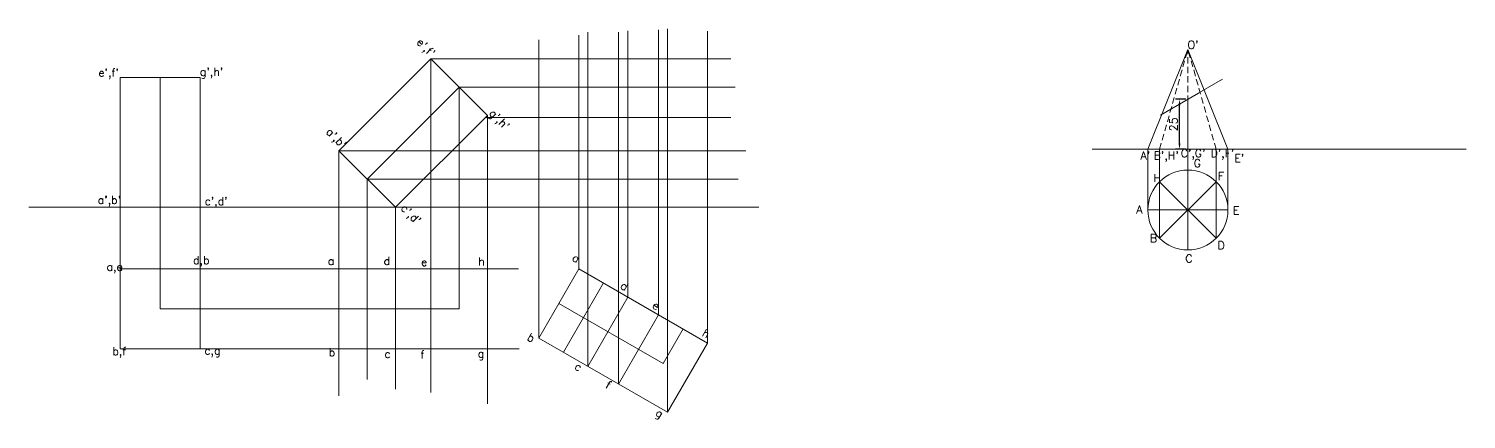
# Model space of a CAD drawing. Header units: millimetres. Extents: x -9631 to 7217, y -631 to 1394.
# Drawn here: x 6498 to 7217, y -367 to -171 of the extents above; entities that cross this region are included whole.
import ezdxf

# ---------------------------------------------------------------- set-up
doc = ezdxf.new("R2010")
doc.units = ezdxf.units.MM
doc.header["$PDMODE"] = 35
doc.header["$PDSIZE"] = 2
doc.linetypes.add('HIDDEN2', pattern=[4.7625, 3.175, -1.5875])
doc.layers.get('0').update_dxf_attribs({"lineweight": 15})
doc.layers.add('Annotations', color=7, linetype='Continuous', lineweight=30)
doc.styles.get("Standard").update_dxf_attribs({"font": 'simplex8.shx'})
doc.dimstyles.new('ISO-25', dxfattribs={"dimtxt": 4, "dimasz": 3, "dimexe": 2, "dimexo": 1, "dimgap": 1, "dimtad": 1, "dimrnd": 0.05, "dimtxsty": 'Standard', "dimcen": 2.5, "dimadec": 0, "dimazin": 0, "dimtfac": 1, "dimtmove": 0, "dimatfit": 3, "dimfxl": 1, "dimarcsym": 0})

# ---------------------------------------------------------------- blocks, each defined once
blk = doc.blocks.new('*D197')
at = {"layer": 'Annotations', "color": 0, "lineweight": -2, "transparency": 16777216}
for p, q in [((7076.6, -206.63), (7071.41, -206.63)), ((7073.41, -228.63), (7073.41, -209.63)), ((7076.6, -231.63), (7071.41, -231.63))]:
    blk.add_line(p, q, dxfattribs=at)
at = {"layer": 'Annotations', "color": 0, "lineweight": 13, "transparency": 16777216}
for points in [[(7072.91, -209.63), (7073.91, -209.63), (7073.41, -206.63)], [(7072.91, -228.63), (7073.91, -228.63), (7073.41, -231.63)]]:
    blk.add_solid(points, dxfattribs=at)
at = {"layer": 'Defpoints', "color": 0, "lineweight": 13, "transparency": 16777216}
for p in [(7073.41, -206.63), (7077.6, -206.63), (7077.6, -231.63)]:
    blk.add_point(p, dxfattribs=at)
at = {"layer": 'Annotations', "color": 0, "lineweight": 13, "transparency": 16777216, "insert": (7070.41, -219.13), "char_height": 4, "attachment_point": 5, "rotation": 90}
blk.add_mtext('25', dxfattribs=at)

msp = doc.modelspace()

# ---------------------------------------------------------------- linework, layer by layer
at = {"layer": 'Annotations', "lineweight": 13}
for p, q in [((6797.73, -305.622), (6797.73, -172.361)), ((6813.039, -314.461), (6813.039, -171.788)), ((6817.534, -363.244), (6817.534, -171.292)), ((6753.235, -326.121), (6753.235, -176.776)), ((6773.235, -291.48), (6773.235, -174.551)), ((6777.73, -340.263), (6777.73, -173.091)), ((6793.039, -349.102), (6793.039, -172.944)), ((6837.534, -328.603), (6837.534, -172.521)), ((6653.305, -232.366), (6699.267, -186.404)), ((6699.267, -186.404), (6727.551, -214.689)), ((6699.267, -186.404), (6699.267, -353.389)), ((6699.267, -186.404), (6849.173, -186.404)), ((7057.598, -231.625), (7077.598, -181.625)), ((7097.598, -231.625), (7077.598, -181.625)), ((7077.598, -181.625), (7097.598, -231.625)), ((6544.004, -260.65), (6544.004, -195.65)), ((6544.004, -195.65), (6584.004, -195.65)), ((6564.004, -195.65), (6564.004, -311.48)), ((6564.004, -260.65), (6564.004, -195.65)), ((6564.004, -260.65), (6564.004, -195.65)), ((6584.004, -260.65), (6584.004, -195.65)), ((6667.447, -246.508), (6713.409, -200.546)), ((6713.409, -311.48), (6713.409, -200.546)), ((6713.409, -200.546), (6851.295, -200.546)), ((7077.598, -206.625), (7094.919, -196.625)), ((7082.965, -203.526), (7063.858, -214.558)), ((7077.598, -231.625), (7077.598, -206.625)), ((6681.589, -260.65), (6727.551, -214.689)), ((6727.551, -214.689), (6727.551, -359.105)), ((6726.538, -215.701), (6849.173, -215.701)), ((6797.73, -215.701), (6836.902, -215.701)), ((6653.305, -232.366), (6681.589, -260.65)), ((6653.305, -232.366), (6653.305, -339.881)), ((6653.305, -232.366), (6856.6, -232.366)), ((6773.235, -232.366), (6813.039, -232.366)), ((7029.72, -231.625), (7216.723, -231.625)), ((7057.598, -262.001), (7057.598, -231.625)), ((7063.456, -276.143), (7063.456, -231.625)), ((7077.598, -242.001), (7077.598, -231.625)), ((7091.74, -276.143), (7091.74, -231.625)), ((7097.598, -262.001), (7097.598, -231.625)), ((7077.598, -282.001), (7077.598, -242.001)), ((6667.447, -246.508), (6667.447, -346.792)), ((6667.447, -246.508), (6852.887, -246.508)), ((7063.456, -247.859), (7091.74, -276.143)), ((7063.456, -276.143), (7091.74, -247.859)), ((6498.301, -260.65), (6793.091, -260.65)), ((6544.004, -291.48), (6544.004, -260.65)), ((6544.004, -260.65), (6584.004, -260.65)), ((6584.004, -291.48), (6584.004, -260.65)), ((6681.589, -260.65), (6681.589, -351.62)), ((6681.589, -260.65), (6849.704, -260.65)), ((6777.73, -260.65), (6817.534, -260.65)), ((6793.091, -260.65), (6863.103, -260.65)), ((7057.598, -262.001), (7097.598, -262.001)), ((6544.004, -291.48), (6743.045, -291.48)), ((6653.305, -291.48), (6727.551, -291.48)), ((6653.305, -331.48), (6653.305, -291.48)), ((6653.305, -291.48), (6667.447, -291.48)), ((6667.447, -291.48), (6667.447, -331.48)), ((6681.589, -331.48), (6681.589, -291.48)), ((6681.589, -291.48), (6699.267, -291.48)), ((6681.589, -291.48), (6699.267, -291.48)), ((6681.589, -291.48), (6699.267, -291.48)), ((6699.267, -291.48), (6681.589, -291.48)), ((6681.589, -291.48), (6689.295, -291.48)), ((6699.267, -291.48), (6689.295, -291.48)), ((6699.267, -291.48), (6690.428, -291.48)), ((6699.267, -291.48), (6699.267, -331.48)), ((6713.409, -311.48), (6713.409, -291.48)), ((6727.551, -291.48), (6727.551, -331.48)), ((6753.235, -326.121), (6773.235, -291.48)), ((6773.235, -291.48), (6837.534, -328.603)), ((6773.235, -291.48), (6785.483, -298.551)), ((6785.483, -298.551), (6765.483, -333.192)), ((6763.235, -308.801), (6815.287, -338.853)), ((6777.73, -340.263), (6797.73, -305.622)), ((6797.73, -305.622), (6813.039, -314.461)), ((6813.039, -314.461), (6797.73, -305.622)), ((6564.004, -311.48), (6584.004, -311.48)), ((6584.004, -311.48), (6713.409, -311.48)), ((6653.305, -311.48), (6713.409, -311.48)), ((6813.039, -314.461), (6793.039, -349.102)), ((6815.287, -338.853), (6825.287, -321.532)), ((6817.534, -363.244), (6753.235, -326.121)), ((6837.534, -328.603), (6817.534, -363.244)), ((6544.004, -331.48), (6743.422, -331.48)), ((6727.551, -331.48), (6653.305, -331.48)), ((6667.447, -331.48), (6681.589, -331.48)), ((6653.305, -339.881), (6653.305, -355.077))]:
    msp.add_line(p, q, dxfattribs=at)
at = {"layer": 'Annotations', "linetype": 'HIDDEN2', "lineweight": 13}
for p in [(7063.456, -231.625), (7077.598, -231.625), (7091.74, -231.625)]:
    msp.add_line(p, (7077.598, -181.625), dxfattribs=at)
at = {"layer": 'Annotations', "lineweight": 13}
msp.add_lwpolyline([(6544.004, -291.48), (6544.004, -331.48), (6584.004, -331.48), (6584.004, -291.48)], close=True, dxfattribs=at)
msp.add_circle((7077.598, -262.001), 20, dxfattribs=at)

# ---------------------------------------------------------------- texts
at = {"char_height": 4, "attachment_point": 1}
for s, insert, rotation in [("e',f'", (6694.64, -175.607), 315), ("g',h'", (6730.848, -211.178), 315), ("a',b'", (6649.368, -220.447), 315), ("c',d'", (6686.729, -258.632), 315), ('a', (6771.431, -283.577), 330), ('d', (6795.566, -297.512), 330), ('e', (6811.522, -307.321), 330), ('h', (6836.418, -321.326), 330), ('b', (6748.979, -323.379), 330), ('c', (6772.654, -337.989), 330), ('f', (6788.157, -347.244), 330), ('g', (6813.16, -361.191), 330)]:
    msp.add_mtext_dynamic_manual_height_columns(s, width=5.09003, gutter_width=20, heights=[0], dxfattribs=dict(at, insert=insert, rotation=rotation))
for s, insert in [("O'", (7077.459, -177.355)), ("e',f'", (6533.097, -191.287)), ("g',h'", (6583.853, -190.837)), ("A'", (7053.945, -232.71)), ("B',H'", (7060.528, -232.71)), ("C',G'", (7074.037, -231.625)), ('G', (7080.56, -236.6)), ("D',F'", (7088.979, -231.625)), ("E'", (7100.857, -234.133)), ('H', (7060.401, -244.006)), ('F', (7092.63, -243.051)), ("a',b'", (6532.792, -255.006)), ("c',d'", (6586.211, -255.589)), ('A', (7051.832, -259.688)), ('E', (7100.11, -260.197)), ('B', (7058.632, -274.118)), ('D', (7092.46, -277.683)), ('d,b', (6580.405, -285.115)), ('a', (6647.791, -285.538)), ('d', (6675.66, -285.538)), ('h', (6722.946, -285.736)), ('C', (7076.311, -284.304)), ('a,e', (6537.222, -288.418)), ('e', (6694.383, -286.055)), ('b,f', (6540.061, -330.673)), ('c,g', (6586.08, -330.384)), ('b', (6648.248, -331.234)), ('c', (6676.056, -332.048)), ('f', (6694.11, -332.312)), ('g', (6722.736, -331.889))]:
    msp.add_mtext_dynamic_manual_height_columns(s, width=5.09003, gutter_width=20, heights=[0], dxfattribs=dict(at, insert=insert))

# ---------------------------------------------------------------- dimensions: what is measured, and where the dimension line sits
at = {"layer": 'Annotations', "lineweight": 13}
dim = msp.add_linear_dim(base=(7073.411, -206.625), p1=(7077.598, -231.625), p2=(7077.598, -206.625), angle=90, dimstyle='ISO-25', override={"dimfxl": 1.25}, dxfattribs=at)
dim.commit()
dim.dimension.update_dxf_attribs({"geometry": '*D197', "text_midpoint": (7070.411, -219.125)})

doc.saveas('drawing.dxf')
